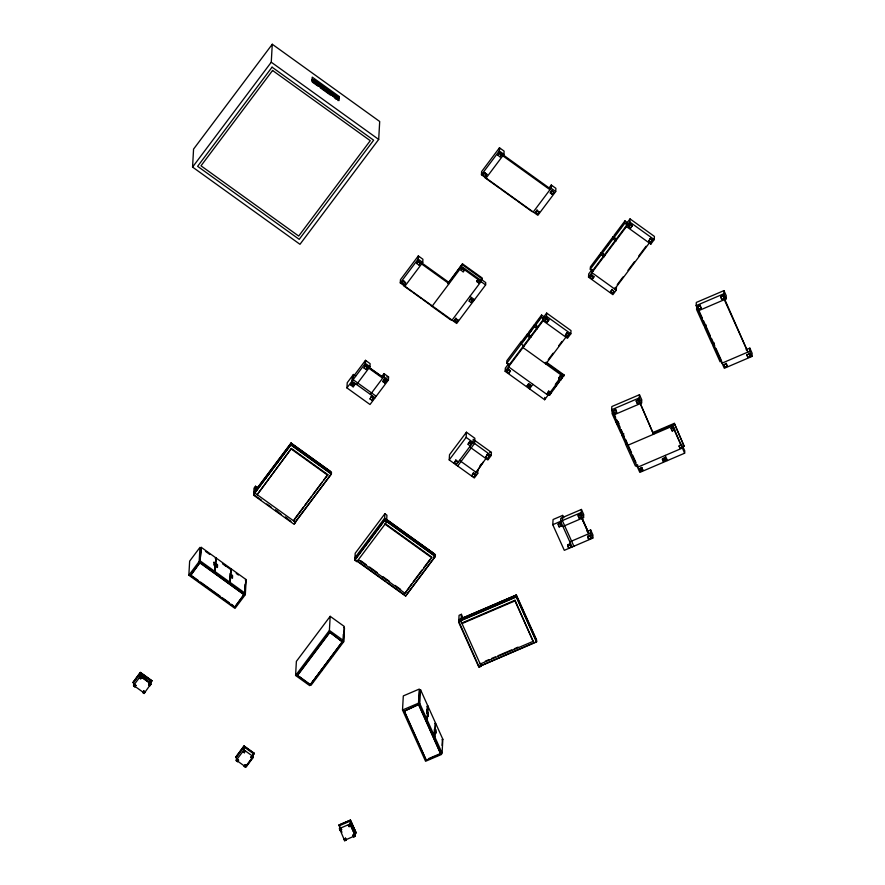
<?xml version="1.0" encoding="UTF-8"?>
<svg xmlns="http://www.w3.org/2000/svg" width="885" height="885" viewBox="0 0 885 885"><rect width="100%" height="100%" fill="white"/><g stroke="black" fill="none" stroke-linecap="round" stroke-linejoin="round"><path stroke-width="1.33" d="M133.569 685.941L134.531 684.149L135.792 685.609L134.852 686.86L133.569 685.941L133.757 682.479L140.516 673.474L144.72 676.494M134.852 686.86L135.814 685.078M141.644 677.324L140.671 679.094L139.421 677.644M140.394 672.401L132.872 682.612L140.394 672.401L151.932 680.698L149.665 683.895M139.387 678.175L140.328 676.925L140.516 673.474M150.627 680.167L150.118 683.131L141.135 676.682L141.655 673.717L150.627 680.167L150.494 682.634L141.511 676.184L141.655 673.717M142.795 692.568L143.768 690.787L145.018 692.236L144.078 693.497L142.795 692.568L143.768 690.787M144.078 693.497L150.87 683.95L140.361 676.394L133.591 685.399L144.111 692.966M148.625 684.813L149.587 683.032L148.625 684.813L149.897 685.731L150.837 684.481L151.036 681.03L147.872 678.762M149.897 685.731L148.647 684.282M192.565 167.077L193.561 149.111L272.27 44.25L379.698 121.488L378.691 139.443L299.982 244.304L192.565 167.077L271.264 62.215L272.27 44.25M188.848 575.239L189.644 561.134L199.966 547.372L199.18 561.477L188.848 575.239L235.001 608.415L245.322 594.654L246.118 580.549M190.596 575.504L200.021 562.462L244.094 594.698L234.702 607.21L190.596 575.504L200.021 562.462M201.293 547.372L199.955 561.898L201.293 547.372L215.818 557.816L215 572.717L216.338 558.181L230.863 568.624L230.034 583.525L231.372 569L245.908 579.443L244.57 593.968M214.635 569.586L215.022 562.705M229.68 580.394L230.067 573.513M234.702 607.21L244.116 594.167M244.725 591.213L245.101 584.332M236.295 760.746L237.257 758.965L238.519 760.414L237.578 761.675L236.295 760.746L236.483 757.294L244.183 747.028L253.42 753.666L253.232 757.129L252.291 758.379L251.008 757.46L251.971 755.668L251.008 757.46M237.578 761.675L238.541 759.883M255.522 486.219L255.134 493.21L295.634 522.327L294.141 524.329L253.63 495.213L254.017 488.221L255.522 486.219L257.712 487.801M243.054 751.741L244.337 752.659L243.054 751.741L243.994 750.491L244.183 747.028M244.061 745.966L235.598 757.427L244.061 745.966L254.327 753.334L252.778 755.58M244.238 766.465L245.211 764.684L246.461 766.133L245.521 767.383L244.238 766.465L245.211 764.684M244.337 752.659L245.3 750.878L244.371 752.128M245.521 767.383L253.254 756.598L244.028 749.96L236.317 760.215L245.554 766.852M252.291 758.379L251.03 756.929M246.13 765.846L252.712 757.084L252.844 754.617L253.221 757.449L246.649 766.211L245.178 765.215M261.329 500.058L253.663 494.549L290.866 444.989L290.966 443.131L331.477 472.247L331.366 474.106L294.174 523.666L331.388 473.774L290.888 444.657L253.685 494.217M328.401 470.809L330.592 472.391L330.636 471.517L291.154 443.131L291.11 443.993L293.3 445.575M291.408 448.463L257.181 494.682L291.408 448.463L327.815 474.637L293.588 520.856L293.621 520.192M312.482 79.429L312.328 82.084L318.091 86.188M295.59 675.476L296.375 661.372L330.182 616.325L344.287 626.469L343.502 640.574L309.695 685.621L295.59 675.476L329.397 630.43L330.182 616.325M343.336 634.302L342.949 641.194L310.148 684.968L297.36 675.222L329.674 632.167L342.462 641.913L329.674 632.167M338.114 100.624L338.258 97.958L332.849 94.076M339.298 96.587L339.066 100.58L312.007 81.121L312.228 77.128L339.298 96.587L337.871 98.489M310.148 684.968L342.495 641.382M381.612 376.756L383.968 373.614L388.581 376.933L388.415 379.997L370.019 404.511L346.931 387.918L347.23 382.729L353.414 374.488L355.615 376.059M351.091 385.351L352.65 382.409L354.697 383.891L354.653 384.82L353.148 386.822L351.091 385.351L352.65 382.409M353.414 374.488L353.126 379.676L376.202 396.259M353.148 386.822L354.697 383.891M332.306 655.376L333.07 655.918L343.712 641.736L344.486 627.974L343.712 627.421M364.056 368.083L365.605 365.151L367.662 366.622L367.607 367.552L366.102 369.554L364.056 368.083L365.605 365.151M338.822 825.097L350.46 820.118L338.822 825.097L341.953 832.287M346.931 387.918L365.328 363.403L365.505 360.339L370.118 363.658L369.952 366.722L356.611 384.499M340.094 830.495L339.486 828.537L340.935 827.917L341.577 829.345L340.094 830.495L339.652 825.616L350.117 821.136L353.624 829.101L352.861 827.398M354.819 560.249L355.206 553.258L384.887 513.72L386.933 515.192L386.546 522.183L356.865 561.721L354.819 560.249L384.488 520.701L384.887 513.72M366.102 369.554L367.662 366.622M341.555 829.876L340.935 827.917M344.066 839.323L345.548 838.172L346.157 840.13L344.708 840.75L344.066 839.323L345.548 838.172M344.708 840.75L339.486 828.537L349.962 824.057L350.571 826.015L349.11 826.645L348.469 825.207L349.962 824.057L355.206 835.728L353.723 836.889L355.173 836.27L355.372 832.807M370.063 398.98L371.623 396.049L373.669 397.531L373.614 398.46L372.12 400.462L370.063 398.98L371.623 396.049M372.12 400.462L373.669 397.531M349.11 826.645L348.502 824.676M350.571 826.015L350.117 821.136M350.349 824.654L351.068 821.933L355.56 831.911L355.416 834.367L354.841 834.61L350.349 824.654L351.068 821.933M353.723 836.889L353.115 834.931L354.564 834.312L355.206 835.728L345.902 839.721M355.173 836.27L354.564 834.312M382.552 377.032L370.815 369.012M383.028 381.723L384.577 378.791L386.634 380.262L386.579 381.192L385.075 383.194L383.028 381.723L384.577 378.791M370.45 394.456L383.791 376.678L383.968 373.614L384.256 375.085M385.075 383.194L385.13 382.265L383.072 380.793M452.069 320.149L480.998 281.607L481.13 279.273L485.743 282.592L485.622 284.926L456.693 323.467L400.274 282.912L400.462 279.715L418.306 255.942L422.919 259.261L422.742 262.458L404.899 286.231L404.965 285.092M402.022 283.311L403.56 280.645L405.573 282.791L404.069 284.793L402.022 283.311L403.56 280.645M404.069 284.793L402.055 282.647M416.857 263.542L418.395 260.876L420.408 263.022L418.915 265.024L416.857 263.542L418.395 260.876M400.274 282.912L418.129 259.128L418.306 255.942L418.594 257.413M418.915 265.024L420.452 262.347M358.37 559.718L405.031 593.271L411.536 583.989M405.618 596.081L435.298 556.543L384.533 520.037L354.852 559.574L405.618 596.081L435.32 556.211L384.544 519.705L354.874 559.243M402.52 710.013L403.306 695.909L419.302 689.061L418.516 703.166L441.582 754.418L425.574 761.277L402.52 710.013L418.516 703.166M404.168 711.197L418.738 704.427L440.741 753.943L426.205 760.16L404.168 711.197L418.738 704.427M418.915 703.885L419.678 690.112L420.552 689.747L427.809 705.876L427.046 719.649L426.172 720.025L418.915 703.885L419.778 703.52L420.552 689.747M431.703 557.738L431.747 557.063L385.075 523.522L385.041 524.185L431.703 557.738L405.031 593.271M432.168 552.505L419.136 543.346M434.513 554.806L434.557 553.944L385.926 518.975M435.298 556.543L435.398 554.674L384.632 518.179L354.951 557.716M427.046 709.571L427.19 706.816L428.063 706.451L435.331 722.58L434.557 736.353L433.683 736.729M434.557 736.353L427.3 720.224L428.063 706.451M426.205 760.16L404.191 710.655M454.315 320.912L455.863 318.246L457.877 320.392L456.372 322.394L454.315 320.912L455.863 318.246M456.372 322.394L457.91 319.717M477.889 470.411L477.712 473.475L474.327 477.977L449.215 459.923L449.514 454.735L466.417 432.212L474.869 438.285L474.57 443.474L457.667 465.997M434.402 729.041L433.938 737.293L434.812 736.917L435.586 723.145L434.712 723.532M461.118 270.323L462.656 267.646L464.669 269.792L463.165 271.795L461.118 270.323L462.656 267.646M432.334 305.956L461.262 267.414L461.328 266.285L481.064 280.468M448.098 283.897L462.501 263.852L482.236 278.045L480.566 281.131M463.165 271.795L464.702 269.128M456.372 463.519L456.317 464.448L454.259 462.977L455.819 460.045L457.866 461.516L457.822 462.446L455.764 460.974L455.819 460.045M442.08 745.447L442.367 740.325M441.195 753.434L442.069 753.058L442.843 739.285L435.586 723.145M469.161 301.143L470.698 298.477L472.712 300.623L471.207 302.626L469.161 301.143L470.698 298.477M471.207 302.626L472.756 299.949M449.215 459.923L466.13 437.4L466.417 432.212M548.833 188.273L551.266 185.031L555.891 188.35L555.714 191.536L537.859 215.309L481.451 174.754L481.628 171.568L499.472 147.795L504.096 151.114L503.919 154.3L486.075 178.084L486.13 176.945M476.761 281.563L478.298 278.897L480.312 281.032L478.807 283.034L476.761 281.563L478.298 278.897M471.771 442.998L470.212 445.929L468.165 444.458L468.22 443.529L469.714 441.526L471.771 442.998L471.716 443.927L469.669 442.456L469.714 441.526M483.199 175.164L484.737 172.498L486.75 174.633L485.245 176.635L483.199 175.164L484.737 172.498M481.374 663.96L481.241 666.294L478.918 667.29L458.684 622.288L459.072 615.307L461.395 614.312L463.076 618.062M478.807 283.034L480.345 280.368M485.245 176.635L486.794 173.969M481.241 666.294L460.997 621.303L461.395 614.312M471.948 475.688L473.508 472.756L475.555 474.227L475.51 475.168L474.006 477.17L471.948 475.688L473.508 472.756M474.006 477.17L475.555 474.227M498.034 155.395L499.582 152.718L501.596 154.864L500.091 156.866L498.034 155.395L499.582 152.718M481.451 174.754L499.295 150.981L499.472 147.795L499.771 149.266M500.091 156.866L501.629 154.2M485.854 457.169L487.403 454.237L489.46 455.72L489.405 456.649L487.901 458.651L485.854 457.169L487.403 454.237M486.374 457.855L476.174 472.369L483.254 462.014M487.901 458.651L489.46 455.72M458.817 619.765L516.409 595.096L536.653 640.098L536.553 641.957L478.951 666.626L536.564 641.625L516.32 596.634L458.74 621.292M469.658 446.87L487.856 459.957L491.241 455.454L491.407 452.39L473.209 439.303L473.033 442.367L456.129 464.89M480.267 663.341L480.223 664.015L533.157 641.337L515.004 600.24L462.07 622.907L462.025 623.571L514.97 600.904L515.004 600.24M560.072 379.156L544.64 399.721L505.147 371.335L505.335 368.138L508.709 363.635M506.707 363.292L506.851 360.704L521.309 341.433L521.165 344.033L506.707 363.292L508.731 364.753M506.895 371.733L508.433 369.056L510.446 371.202L508.941 373.204L506.895 371.733L508.433 369.056M508.654 364.697L508.532 366.821L548.014 395.208L548.081 394.079M508.941 373.204L506.928 371.058M498.089 603.006L514.085 596.158M523.057 346.422L523.002 347.562L562.484 375.948L562.539 374.809M527.56 333.745L521.486 341.831L521.353 344.154L527.427 336.068L527.56 333.745L530.502 335.858M531.321 336.942L528.367 334.818L528.5 332.483L534.573 324.397L537.527 326.521M535.502 212.765L537.04 210.088L539.053 212.234L537.549 214.236L535.502 212.765L537.04 210.088M527.139 386.291L528.688 383.625L530.701 385.76L529.197 387.763L527.139 386.291L528.688 383.625M516.088 595.915L516.132 595.052L460.952 618.681M537.549 214.236L539.087 211.57M536.553 641.957L516.298 596.966L516.409 595.096M529.197 387.763L530.735 385.097M528.367 334.818L534.44 326.72L534.573 324.397M537.35 326.886L535.381 325.47L535.513 323.147L541.587 315.049L544.54 317.173M535.381 325.47L541.454 317.383L541.587 315.049M543.279 317.582L543.102 320.779L567.451 338.291L570.836 333.778L571.013 330.592L546.664 313.08L543.279 317.582L545.072 317.051M550.337 192.996L551.875 190.319L553.888 192.465L552.395 194.468L550.337 192.996L551.875 190.319M533.246 211.991L551.09 188.217L551.266 185.031L551.554 186.503M545.204 320.68L546.753 318.014L548.766 320.149L547.262 322.151L545.204 320.68L546.753 318.014M552.395 194.468L550.37 192.322M505.147 371.335L546.476 316.266L546.664 313.08M547.262 322.151L548.8 319.485M545.879 362.828L545.813 363.967L565.913 337.185M544.64 399.721L544.762 397.387M547.195 393.77L548.733 391.104L550.747 393.239L549.242 395.241L547.195 393.77L548.733 391.104M549.242 395.241L550.78 392.575M549.673 394.256L549.618 395.186L564.132 374.986L546.432 362.264M558.656 378.503L560.194 375.837L562.207 377.972L560.703 379.975L558.656 378.503L560.194 375.837M560.703 379.975L562.24 377.309M587.02 531.509L590.66 529.949L592.961 535.071L592.795 538.135L564.309 550.337L552.771 524.705L553.07 519.517L562.639 515.413L563.745 517.858M565.46 335.238L566.997 332.572L569.022 334.707L567.517 336.709L565.46 335.238L566.997 332.572M567.517 336.709L569.055 334.043M558.169 524.661L558.214 523.732L560.548 522.736L561.51 525.944L559.187 526.94L558.169 524.661L560.493 523.666L560.548 522.736M559.187 526.94L559.231 526.011M560.603 521.353L560.78 518.289L581.434 509.45L583.735 514.572L583.569 517.625L562.915 526.475L560.603 521.353L581.268 512.503L581.434 509.45M573.889 546.233L562.351 520.601L562.639 515.413M567.639 545.735L567.694 544.806L570.017 543.81L570.991 547.019L568.668 548.014L567.639 545.735L569.973 544.74L570.017 543.81M568.668 548.014L567.694 544.806M588.525 277.149L588.702 273.952L592.087 269.449L591.91 272.635L616.27 290.158L612.896 294.661L588.525 277.149L629.855 222.08L630.031 218.894L654.402 236.406L654.225 239.603L650.84 244.105L626.48 226.593L626.657 223.396L630.031 218.894M593.227 271.374L590.273 269.25L590.406 266.916L601.291 252.402L605.229 255.234M590.273 277.547L591.811 274.881L593.824 277.016L592.331 279.018L590.273 277.547L591.811 274.881M578.237 516.077L578.281 515.147L580.604 514.141L581.589 517.349L579.266 518.344L578.237 516.077L580.56 515.07L580.604 514.141M592.331 279.018L593.868 276.352M579.266 518.344L578.281 515.147M590.273 269.25L601.169 254.736L601.291 252.402M605.063 255.61L602.11 253.486L602.231 251.152L613.128 236.638L615.097 238.054M587.717 537.14L587.762 536.21L590.085 535.215L591.069 538.423L588.735 539.419L587.717 537.14L590.041 536.144L590.085 535.215M588.525 532.482L582.12 518.687M588.735 539.419L587.762 536.21M592.795 538.135L590.494 533.013L590.66 529.949M602.11 253.486L613.006 238.961L613.128 236.638M610.528 292.105L612.066 289.439L614.079 291.585L612.575 293.588L610.528 292.105L612.066 289.439M615.916 239.127L613.947 237.711L614.068 235.388L624.965 220.874L627.919 222.998M612.575 293.588L610.561 291.442M614.798 287.913L614.732 289.041L649.291 242.999M616.27 290.158L616.458 286.961M682.91 446.781L684.758 450.885L684.625 453.209L639.833 472.391L611.646 409.744L611.823 406.547L639.468 394.721L641.769 399.843L641.592 403.04L613.958 414.866L614.024 413.738L615.661 417.399M612.21 411.271L612.077 413.605L616.214 422.809L618.449 421.846M613.294 411.049L615.65 409.39L616.646 412.333L614.312 413.328L613.294 411.049L615.65 409.39M613.947 237.711L624.832 223.197L624.965 220.874M614.312 413.328L613.327 410.386M616.214 422.809L616.347 420.475M621.005 433.44L616.856 424.236L616.989 421.913M628.593 226.494L630.131 223.828L632.144 225.974L630.64 227.976L628.593 226.494L630.131 223.828M630.64 227.976L632.189 225.299M625.916 441.737L625.783 444.071L621.646 434.867L621.768 432.544M625.717 441.56L625.573 444.159L635.441 466.085L637.731 465.101M627.719 444.215L627.664 445.343L672.456 426.161L672.523 425.032L684.625 453.209M636.271 401.215L638.627 399.544L639.623 402.498L637.288 403.483L636.271 401.215L638.627 399.544M637.288 403.483L636.304 400.551M641.592 403.04L639.291 397.918L639.468 394.721M648.849 241.063L650.386 238.386L652.4 240.532L650.895 242.534L648.849 241.063L650.386 238.386M637.654 465.145L637.532 467.269L682.324 448.087L674.105 429.811M650.84 244.105L650.94 241.87L652.433 239.868M639.424 469.15L641.791 467.479L642.775 470.422L640.452 471.428L639.424 469.15L641.791 467.479M640.452 471.428L639.457 468.475M662.4 459.304L664.768 457.645L665.752 460.587L663.429 461.583L662.4 459.304L664.768 457.645M663.429 461.583L662.434 458.64M671.184 428.705L673.551 427.057L674.536 429.988L672.213 430.995L671.184 428.705L673.518 427.72M672.213 430.995L671.228 428.041M681.616 447.279L684.127 446.206L674.326 423.351L652.975 432.488M674.536 429.988L674.58 429.325M679.005 446.084L681.361 444.414L682.357 447.367L680.023 448.363L679.005 446.084L681.361 444.414M680.023 448.363L680.067 447.699M684.127 446.206L674.326 423.351M746.066 349.741L749.838 348.126L752.128 353.259L751.951 356.456L724.317 368.282L696.141 305.635L696.318 302.438L723.952 290.612L726.253 295.734L726.076 298.92L698.442 310.757L698.508 309.628M696.694 307.161L696.561 309.496L703.995 326.012L706.23 325.049M697.778 306.94L700.146 305.281L701.13 308.223L698.796 309.219L697.778 306.94L700.146 305.281M698.796 309.219L697.811 306.276M704.77 325.105L704.637 327.428L712.06 343.944L714.295 342.993M712.834 343.048L712.713 345.371L720.136 361.888M720.755 297.106L723.122 295.435L724.118 298.378L721.784 299.373L720.755 297.106L723.122 295.435M721.784 299.373L720.799 296.442M726.076 298.92L723.775 293.798L723.952 290.612M722.083 362.031L722.027 363.16L749.65 351.323L749.838 348.126M723.919 365.029L726.275 363.37L727.26 366.313L724.948 367.308L723.919 365.029L726.275 363.37M724.948 367.308L723.952 364.366M746.896 355.195L749.263 353.535L750.248 356.467L747.925 357.474L746.896 355.195L749.263 353.535M747.925 357.474L746.929 354.52M335.769 98.998L338.026 98.976L338.9 97.726L337.882 98.976L313.39 81.354L314.396 80.115L312.151 80.137L315.171 80.668L314.297 81.907M338.125 97.173L337.251 98.423L335.006 98.445M253.774 492.68L290.966 443.131M255.544 490.589L291.154 443.131M256.318 490.345L257.977 488.133M264.604 479.305L271.23 470.477M277.027 462.755L287.005 449.27M253.63 495.213L255.134 493.21M215.254 558.568L215.818 557.816M215.774 558.944L216.338 558.181M214.491 572.341L215.055 571.588L200.53 561.145M230.288 569.376L230.863 568.624M230.808 569.752L231.372 569M447.91 283.3L462.501 263.852M149.676 683.696L151.932 680.698M229.525 583.149L230.089 582.396L215.564 571.953M245.333 580.195L245.908 579.443M294.44 519.108L303.389 507.171M305.026 505.003L311.531 496.33M313.168 494.162L322.118 482.225M323.744 480.057L327.815 474.637M523.876 339.884L526.155 336.842M530.126 331.565L531.653 329.53M537.903 321.2L539.43 319.175M530.115 331.831L531.631 329.795M508.598 365.693L543.158 319.651M599.079 256.617L600.638 254.526M606.999 246.052L608.559 243.972M620.396 228.208L621.967 226.118M591.976 271.507L626.536 225.465M454.259 462.977L455.764 460.974M468.165 444.458L469.669 442.456M297.338 675.753L329.651 632.698M548.291 359.62L553.114 353.192M558.745 345.692L561.964 341.411M252.789 755.381L254.327 753.334M529.507 388.847L532.892 384.333M479.869 465.986L481.429 463.906M617.265 284.627L623.029 276.95M627.963 270.379L634.545 261.606M638.66 256.119L646.061 246.251M555.315 384.444L559.331 379.09M553.689 388.902L559.309 381.413M561.721 378.194L564.132 374.986M413.151 581.832L422.045 569.984M423.661 567.838L430.132 559.22M433.75 556.875L435.398 554.674M426.935 706.252L427.809 705.876M640.486 470.765L642.809 469.758M663.462 460.919L665.785 459.912M696.141 305.635L723.775 293.798M611.646 409.744L639.291 397.918M616.856 424.236L619.091 423.273M621.646 434.867L623.881 433.904M652.61 433.55L674.27 424.28M552.771 524.705L562.351 520.601M562.915 526.475L569.829 541.852L590.494 533.013M465.919 617.398L469.681 615.794M472.192 614.721L489.748 607.198M493.509 605.583L496.02 604.51M499.782 602.895L502.293 601.822M511.065 598.061L514.827 596.457M458.718 621.624L516.298 596.966M458.684 622.288L460.997 621.303M485.301 661.183L489.084 659.568M491.606 658.484L495.39 656.869M497.912 655.785L511.773 649.844M514.296 648.771L518.068 647.145M428.65 758.6L440.774 753.412M339.453 829.079L340.902 828.448M353.082 835.473L354.531 834.843M426.426 720.589L427.3 720.224M441.969 739.661L442.843 739.285M340.117 829.964L341.577 829.345M348.469 825.207L349.929 824.599M313.39 81.354L338.026 98.976M386.822 376.933L388.581 376.933M489.648 452.39L491.407 452.39M629.855 222.08L654.225 239.603M630.098 224.491L632.144 225.974M650.353 239.061L652.4 240.532M624.832 223.197L626.801 224.613M499.295 150.981L503.919 154.3M551.09 188.217L555.714 191.536M502.857 154.676L550.027 188.593L549.961 189.722L502.791 155.804M499.538 153.393L501.596 154.864M551.842 190.994L553.888 192.465M613.006 238.961L615.96 241.085M601.169 254.736L604.123 256.86M484.703 173.161L486.75 174.633M537.007 210.763L539.053 212.234M484.903 177.675L499.771 188.361M501.043 189.279L515.922 199.977M517.205 200.895L532.073 211.592M591.777 275.545L593.824 277.016M612.033 290.103L614.079 291.585M314.263 80.115L338.9 97.726M312.283 79.285L314.44 80.845M317.693 83.179L320.945 85.513M326.355 89.407L330.68 92.516M312.261 79.617L314.429 81.177M316.786 82.858L324.43 88.367M328.811 91.509L336.466 97.007M315.624 82.537L318.965 84.938M313.71 82.095L335.57 97.826M320.315 87.792L330.337 94.994M271.264 62.215L378.691 139.443M546.476 316.266L570.836 333.778M546.709 318.677L548.766 320.149M566.964 333.236L569.022 334.707M541.454 317.383L543.423 318.788M462.446 264.781L482.192 278.974M462.623 268.321L464.669 269.792M478.265 279.56L480.312 281.032M461.262 267.414L485.622 284.926M476.794 280.899L478.851 282.37M534.44 326.72L537.394 328.844M527.427 336.068L529.396 337.484M418.129 259.128L422.742 262.458M469.913 296.364L474.537 299.683M421.669 262.834L449.104 282.558L449.049 283.687L421.614 263.962M418.362 261.54L420.408 263.022M470.665 299.141L472.712 300.623M521.165 344.033L524.307 346.278M545.271 362.396L564.077 375.915M560.161 376.501L562.207 377.972M403.527 281.308L405.573 282.791M455.819 318.91L457.877 320.392M454.359 320.248L456.406 321.72M403.726 285.822L412.012 291.784M413.295 292.703L421.581 298.665M422.864 299.584L431.161 305.546M431.028 305.723L450.764 319.916M548.7 391.767L550.747 393.239M508.388 369.731L510.446 371.202M528.644 384.289L530.701 385.76M527.183 385.628L529.23 387.099M365.328 363.403L369.952 366.722M383.791 376.678L388.415 379.997M466.13 437.4L491.241 455.454M365.56 366.08L367.607 367.552M384.521 379.72L386.579 381.192M487.358 455.167L489.405 456.649M375.074 397.774L351.987 381.181L352.164 378.116L365.505 360.339L365.793 361.81M352.595 383.349L354.653 384.82M371.567 396.978L373.614 398.46M459.514 460.388L477.712 473.475M351.146 384.411L353.192 385.893M473.453 473.685L475.51 475.168M295.49 447.157L303.168 452.677M308.655 456.616L311.94 458.983M318.523 463.707L321.819 466.074M290.866 444.989L331.366 474.106M291.375 449.126L327.782 475.3M390.296 523.024L395.827 526.995M401.347 530.967L405.772 534.153M411.304 538.124L417.93 542.892M422.355 546.067L427.875 550.039M384.488 520.701L386.546 522.183M360.626 560.648L366.18 564.641M369.521 567.042L377.298 572.628M382.851 576.622L389.522 581.423M395.075 585.416L400.628 589.41M357.075 560.836L385.772 581.467M387.984 583.049L405.64 595.749M275.578 509.959L277.768 511.53M285.435 517.039L287.625 518.61M266.805 503.996L271.186 507.138M275.567 510.291L281.032 514.218M285.412 517.371L290.888 521.309M329.397 630.43L343.502 640.574M342.949 641.194L343.712 641.736M205.464 551.322L209.856 554.486M225.244 565.548L229.635 568.701M236.229 573.447L238.419 575.018M222.478 563.756L225.819 566.168M230.609 582.761L245.134 593.216M331.919 655.873L332.694 656.427L322.051 670.598L321.288 670.045M199.18 561.477L245.322 594.654M199.988 562.993L244.094 594.698M190.629 574.973L198.34 580.516M200.552 582.109L220.398 596.368M222.6 597.961L229.215 602.718M231.416 604.3L233.629 605.882M320.912 670.553L321.675 671.107L311.033 685.289L310.259 684.736M299.495 676.748L310.181 684.426M244.05 746.166L254.316 753.533M140.383 672.6L151.921 680.897M141.279 674.226L144.642 676.638M243.994 750.491L245.278 751.409M251.948 756.21L253.232 757.129M140.328 676.925L141.611 677.855M149.554 683.563L150.837 684.481M134.509 684.68L135.792 685.609M143.735 691.318L145.018 692.236M237.235 759.496L238.519 760.414M344.088 838.792L344.741 840.219M723.089 296.099L724.118 298.378M700.101 305.945L701.13 308.223M615.617 410.054L616.646 412.333M580.56 515.07L581.589 517.349M590.041 536.144L591.069 538.423M724.395 298.544L747.913 352.075L724.328 299.672M749.219 354.199L750.248 356.467M699.073 310.878L702.436 318.368M703.564 320.857L710.301 335.824M711.418 338.324L714.792 345.814M715.91 348.303L721.529 360.781M665.166 455.432L667.467 460.565M664.735 458.308L665.752 460.587M616.756 419.833L620.053 427.145M621.148 429.59L624.434 436.902M625.529 439.336L627.177 442.998M628.273 445.432L631.558 452.744M632.664 455.178L635.95 462.479M581.268 512.503L583.569 517.625M581.876 517.382L588.746 533.766L581.821 518.378M569.829 541.852L572.141 546.974M516.132 595.052L535.856 638.915M514.97 600.904L533.157 641.337M459.293 622.542L478.951 666.626M434.812 736.917L442.069 753.058M419.778 703.52L427.046 719.649M418.705 704.958L440.741 753.943M350.46 820.118L356.212 833.128L350.449 820.318M350.493 822.187L353.856 829.665M350.936 824.4L355.416 834.367M353.115 834.931L353.757 836.358M345.515 838.714L346.157 840.13M749.65 351.323L751.951 356.456M726.242 364.034L727.26 366.313M681.328 445.078L682.357 447.367M638.594 400.219L639.623 402.498M560.493 523.666L561.51 525.944M569.973 544.74L570.991 547.019M641.758 468.154L642.775 470.422M145.306 677.523L146.833 678.828L145.306 677.523M213.971 562.263L213.827 564.929L214.59 565.482L214.745 562.816L213.971 562.263M216.792 564.287L216.648 566.953L217.411 567.506L217.566 564.84L216.792 564.287M231.837 575.106L231.682 577.761L232.456 578.314L232.6 575.659L231.837 575.106M368.879 367.231L368.824 368.226L382.663 378.183L382.718 377.187L368.879 367.231M426.736 709.726L426.968 713.244L426.736 709.726M428.141 712.856L428.373 716.374L428.141 712.856M435.652 729.561L435.896 733.079L435.652 729.561M639.91 402.653L653.55 434.258L639.91 402.653M272.049 67.171L197.62 166.325L299.207 239.348L373.636 140.195L272.049 67.171M272.569 70.468L201.006 165.816L298.688 236.052L370.251 140.693L272.569 70.468"/></g></svg>
